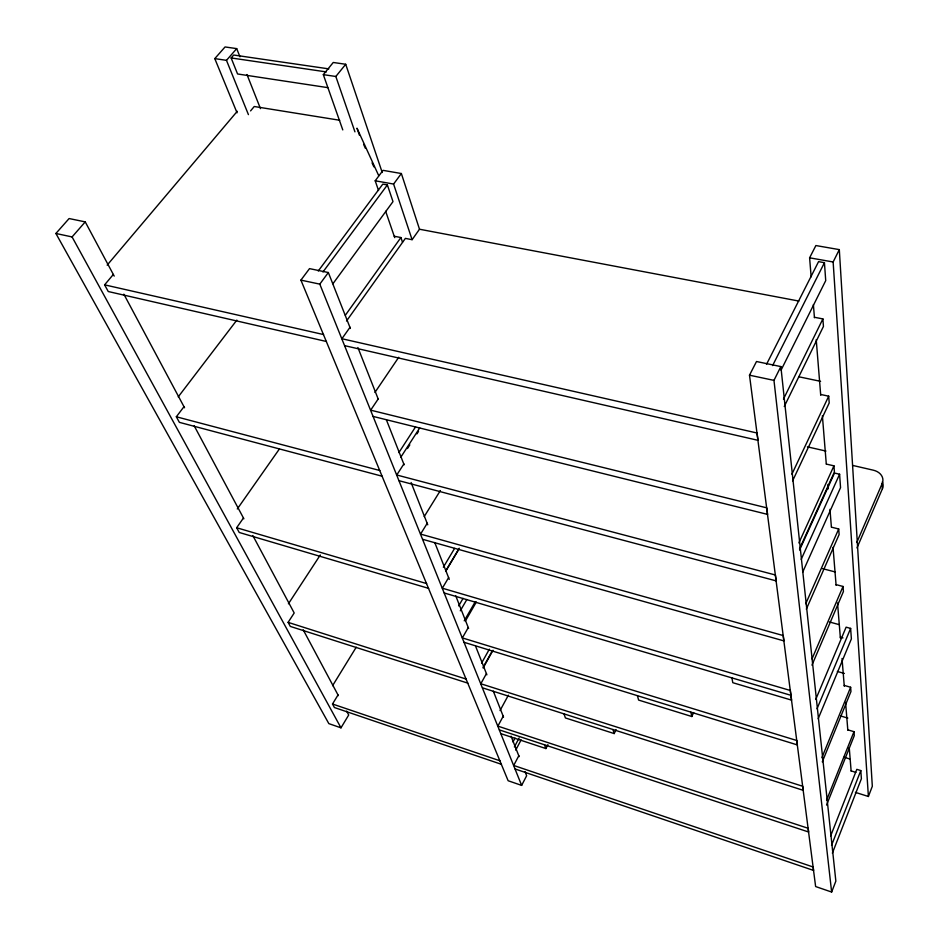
<?xml version="1.0" encoding="UTF-8"?>
<svg xmlns="http://www.w3.org/2000/svg" width="939" height="939" viewBox="0 0 939 939"><rect width="100%" height="100%" fill="white"/><g stroke="black" fill="none" stroke-linecap="round" stroke-linejoin="round"><path stroke-width="1.41" d="M831.637 892.05L835.851 881.099L780.861 366.586L756.505 361.515L749.498 375.189L815.627 886.545L831.637 892.05L773.971 380.377L780.861 366.586M855.394 792.375L868.399 796.483L872.319 786.283L839.313 249.621L815.885 245.548L809.606 257.814L811.143 276.817M831.531 845.393L860.805 770.579L856.814 769.346L830.663 835.898M832.365 853.164L861.392 778.724L860.805 770.579M826.566 800.228L853.985 731.681L847.8 729.838M826.555 805.087L854.279 735.636L853.985 731.681M821.848 757.761L850.628 687.254L844.208 685.4M822.282 761.881L850.957 691.538L850.628 687.254M818.162 718.734L851.38 638.896L850.628 628.402L846.109 627.17L815.756 699.402M817.012 708.804L850.628 628.402M811.953 665.152L843.422 591.535L843.034 586.464L836.05 584.621M856.967 547.953L882.425 488.703A14.038 10.669 -2.8 0 0 882.331 481.824M812 658.896L843.034 586.464M856.802 542.472L882.214 483.468A14.085 10.681 -2.9 0 0 873.258 470.169L852.635 465.415M806.331 609.153L839.126 534.537L838.703 528.974L831.402 527.166M805.744 603.742L838.703 528.974M802.599 572.367L840.546 487.634L839.595 474.23L834.489 473.045L799.582 550.043M801.202 559.362L839.595 474.23M799.523 548.892L834.407 471.965L833.949 465.838L826.297 464.077M798.878 542.93L833.949 465.838M637.428 695.682L638.602 700.071L691.82 716.516L693.663 712.548M792.61 480.838L829.207 402.948L828.703 396.176L820.663 394.462M791.894 474.218L828.703 396.176M784.265 406.517L823.444 326.443L822.881 318.908L814.418 317.276M783.466 399.134L822.881 318.908M564.022 713.886L565.395 717.936L614.176 733.57L616.113 729.65M781.048 370.177L825.721 280.62L824.442 262.685L818.562 261.641L766.517 364.332M868.399 796.483L833.139 261.981L839.313 249.621M772.597 365.6L824.442 262.685M500.898 733.664L545.899 748.559L547.907 744.674M350.376 328.45L328.345 272.533L309.518 268.624L300.914 280.127L508.14 780.743L521.638 785.391L526.65 775.731L525.042 771.635M518.844 755.684L513.703 765.461L813.162 867.002L813.608 870.441L515.112 768.971M515.722 750.12L521.122 739.897M514.372 746.928L519.126 737.96M512.987 741.951L515.018 738.101M503.269 716.152L497.87 726.129L808.162 828.292L808.643 832.013L499.395 729.908M500.041 710.565L508.386 695.177M486.472 673.545L480.803 683.745L802.728 786.272L803.244 790.321L482.446 687.817M483.198 667.183L492.365 650.774M483.104 668.016L493.01 650.281M481.578 663.075L489.372 649.166M468.326 627.487L462.352 637.91L796.812 740.519L797.387 744.932L464.124 642.323M465.533 620.761L476.355 601.993M464.242 620.82L475.099 602.016M458.678 605.901L463.068 598.366M460.286 610.82L466.871 599.493M448.654 577.555L442.339 588.201L790.345 690.494L791.589 700.13L732.784 682.7L731.927 677.899M446.013 570.759L458.702 549.479M443.349 567.191L454.617 548.376M445.767 570.83L459.253 548.223M114.206 276.101L85.238 221.886L69.099 218.541L55.894 233.471L328.838 723.629L340.986 727.831L348.709 714.99L346.644 711.116M501.426 764.311L334.413 707.536L332.5 704.015L338.017 694.977M332.594 685.67L356.233 647.206M427.257 523.234L420.555 534.091L783.243 635.562L783.936 640.891L422.667 539.315M424.217 516.591L440.379 490.522M403.887 463.925L396.763 474.993L775.414 574.997L776.177 580.877L399.063 480.709M400.707 457.363L419.733 427.914M407.456 448.56L409.827 444.886M416.939 433.888L418.512 431.435M467.845 683.146L290.315 626.419L288.109 622.369L294.2 612.979L252.837 535.559M398.875 452.598L415.554 426.869M288.414 603.789L320.305 554.984M378.253 398.887L370.67 410.167L766.74 507.846L767.586 514.396L373.194 416.447M374.931 392.432L398.723 357.278M428.618 588.366L239.234 532.472L236.663 527.741L243.459 517.999M237.285 508.985L279.411 448.959M350.036 327.265L341.913 338.733L757.057 433.008L758.008 440.321L344.707 345.669M346.526 321.009L405.378 238.389L412.104 239.691L419.51 229.233L798.878 301.067M345.329 315.281L400.906 237.532L394.227 236.241M332.934 283.742L392.995 201.615L387.384 184.936L382.795 184.126L318.262 270.995M521.638 785.391L319.8 284.13L328.345 272.533M412.08 239.633L393.594 184.056L401.364 173.527L383.018 170.346L375.201 180.793L378.534 190.5M322.957 271.97L387.384 184.936M382.208 476.237L179.372 422.35L176.344 416.775L183.985 406.693M178.246 396.845L236.839 320.117M354.942 131.847L335.833 76.482L345.716 64.263L333.251 62.479L323.321 74.639L342.782 129.911M326.443 341.491L108.243 291.524L104.616 284.846L113.326 274.458M250.572 110.896L254.246 106.506L339.695 120.251M107.152 265.138L237.274 111.272M327.77 87.632L237.567 73.97L231.135 57.948L233.694 55.025L328.814 68.876M55.894 233.471L72.08 236.933L85.238 221.886M237.039 112.797L214.785 58.617L226.475 60.342L236.71 48.617L239.95 56.809M214.785 58.617L225.055 46.95L236.71 48.617M231.135 57.948L326.338 71.916M323.321 74.639L335.833 76.482M375.201 180.793L393.594 184.056M809.606 257.814L833.139 261.981M799.077 376.832L820.592 381.34M300.914 280.127L319.8 284.13M749.498 375.189L773.971 380.377M104.616 284.846L323.579 334.566M807.399 446.847L825.956 451.072M822.447 568.635L835.217 571.945M176.344 416.775L379.849 470.521M829.372 621.958L839.266 624.658M840.299 637.17L842.976 637.91M837.33 671.455L844.384 673.463M236.663 527.741L426.635 583.577M444.264 592.99L790.967 695.33M840.781 716.011L847.811 718.089M844.008 757.21L849.584 758.923M851.121 770.896L855.887 772.374M288.109 622.369L466.155 679.073M332.5 704.015L499.982 760.801M72.08 236.933L340.986 727.831M123.854 294.177L184.56 407.772M194.209 425.837L243.87 518.786M303.191 629.787L338.369 695.623M378.734 175.699L356.996 128.174L359.391 135.146M363.616 144.395L365.424 148.362M372.067 162.893L373.875 166.86M226.475 60.342L248.424 114.617M246.969 74.533L260.467 108.619M357.9 347.536L378.323 399.357M386.387 419.815L404.122 464.817M411.106 482.54L427.761 524.819M434.757 542.542L449.265 579.363M455.708 595.725L468.608 628.461M475.592 646.185L486.883 674.824M493.327 691.186L503.539 717.091M511.062 736.188L519.126 756.634M544.526 744.815L545.899 748.559M385.671 211.31L394.72 237.649M400.906 237.532L402.502 242.227M345.716 64.263L382.22 172.494M401.364 173.527L419.51 229.257M612.979 729.521L614.176 733.57M690.834 712.126L691.82 716.516M813.385 304.6L814.453 317.769M816.226 339.695L820.721 395.272M822.388 415.742L826.285 463.995M827.94 484.465L828.304 488.855M829.959 509.325L831.379 526.873M833.034 547.343L836.109 585.373M837.529 602.92L840.37 638.015M842.025 658.485L844.278 686.268M845.57 702.349L847.823 730.143M849.243 747.69L851.133 771.083M882.214 483.468L882.425 488.703"/></g></svg>
